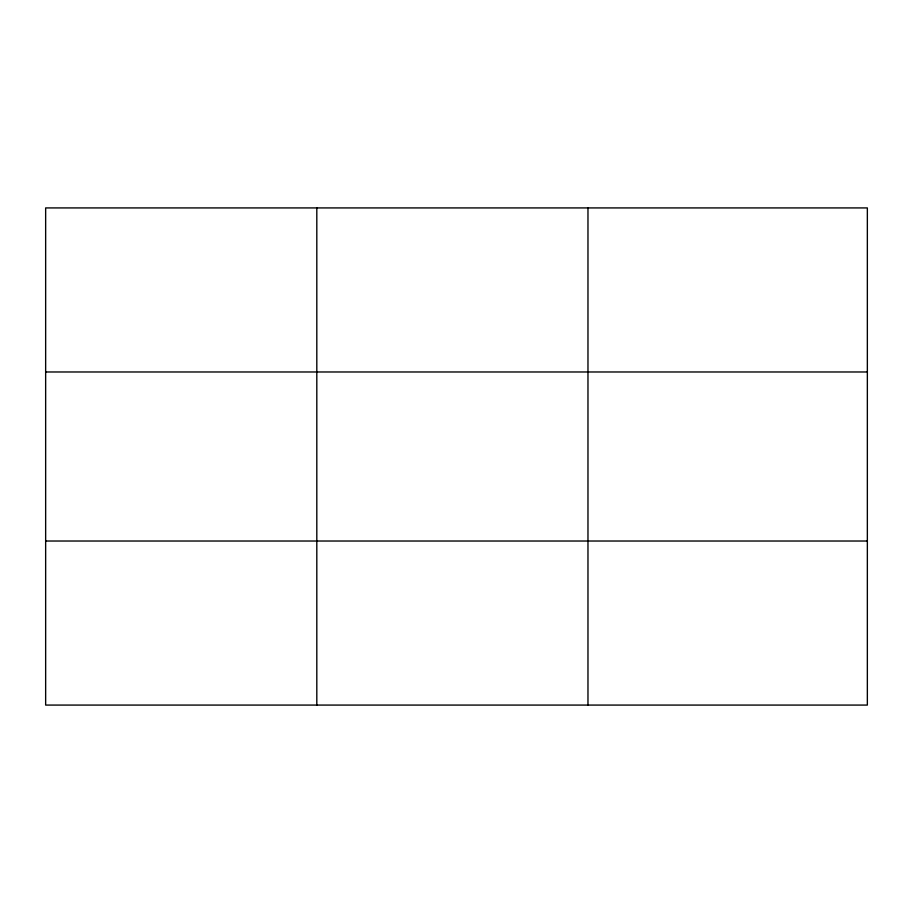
<?xml version="1.0" encoding="UTF-8"?>
<svg xmlns="http://www.w3.org/2000/svg" width="913" height="913" viewBox="0 0 913 913"><rect width="100%" height="100%" fill="white"/><g stroke="black" fill="none" stroke-linecap="round" stroke-linejoin="round"><path stroke-width="1.37" d="M316.811 705.076L316.811 207.924M587.972 705.076L587.972 207.924M867.35 371.979L867.35 207.924L45.65 207.924L45.65 705.076L867.35 705.076L867.35 371.979L45.65 371.979M45.65 541.021L867.35 541.021"/></g></svg>
